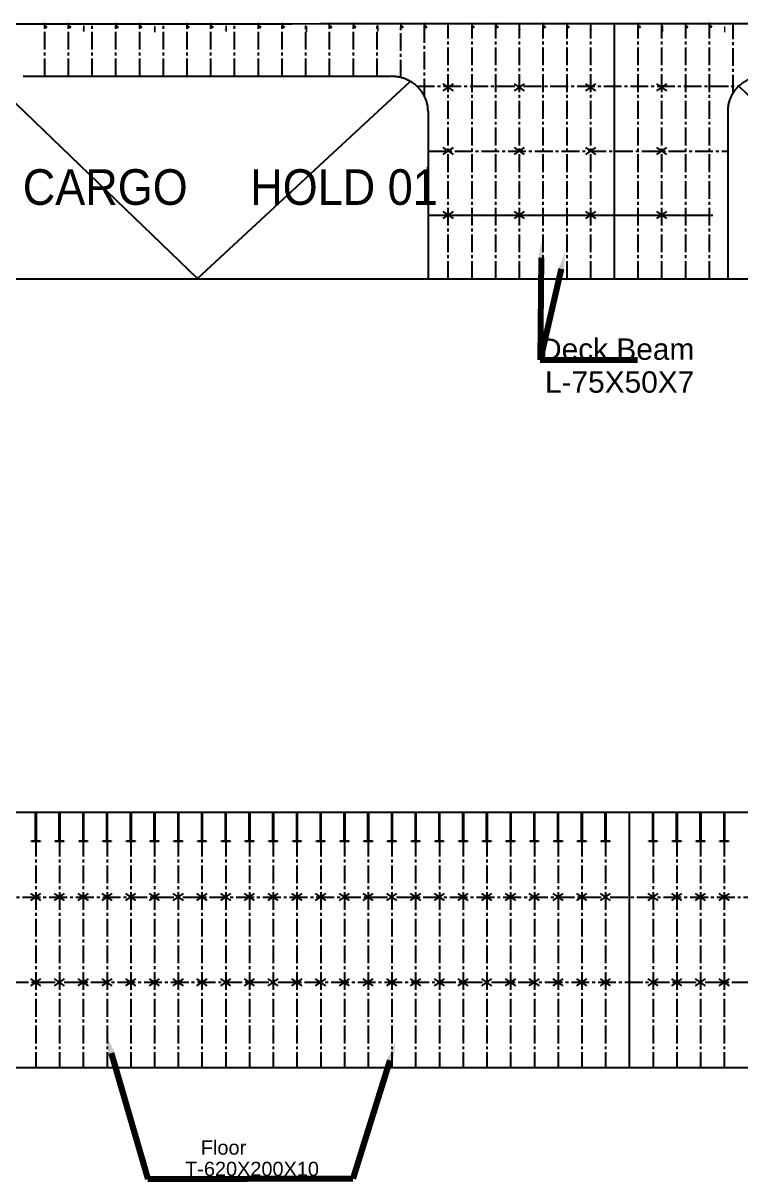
# Model space of a CAD drawing. Header units: inches. Extents: x 14911 to 113445, y 2644 to 74095.
# Drawn here: x 58413 to 73530, y 8667 to 33020 of the extents above; entities that cross this region are included whole.
import ezdxf
from ezdxf.enums import TextEntityAlignment as Align

# ---------------------------------------------------------------- set-up
doc = ezdxf.new("R2010")
doc.units = ezdxf.units.IN
doc.header["$LTSCALE"] = 500
doc.header["$MEASUREMENT"] = 0
doc.linetypes.add('ACAD_ISO03W100', pattern=[30, 12, -18])
doc.linetypes.add('CENTER2', pattern=[1.125, 0.75, -0.125, 0.125, -0.125])
for name, color, linetype in [('bulkhead', 1, 'Continuous'), ('deckgirders', 4, 'CENTER2'), ('hidden', 2, 'CENTER2'), ('Keelson', 4, 'CENTER2'), ('webframe', 5, 'CENTER2')]:
    doc.layers.add(name, color=color, linetype=linetype)
for name, color, linetype, lineweight in [('fixtures', 30, 'Continuous', 25), ('Hatch', 7, 'Continuous', 211), ('Text', 7, 'Continuous', 18)]:
    doc.layers.add(name, color=color, linetype=linetype, lineweight=lineweight)
doc.styles.add('MtXpl_Swis721_Lt_BT', font='swissl.ttf')
doc.styles.get("Standard").update_dxf_attribs({"font": 'arial.ttf'})

msp = doc.modelspace()

# ---------------------------------------------------------------- hatches: boundary and pattern name
h = msp.add_hatch(color=256)
h.dxf.hatch_style = 1
h.paths.add_polyline_path([(58871, 32941), (58871, 33009), (58864, 33009), (58864, 32934), (58914, 32934), (58914, 32941)])
h = msp.add_hatch(color=256)
h.dxf.hatch_style = 1
h.paths.add_polyline_path([(59377, 32941), (59377, 33009), (59370, 33009), (59370, 32934), (59420, 32934), (59420, 32941)])
h = msp.add_hatch(color=256)
h.dxf.hatch_style = 1
h.paths.add_polyline_path([(60372, 32941), (60372, 33009), (60365, 33009), (60365, 32934), (60415, 32934), (60415, 32941)])
h = msp.add_hatch(color=256)
h.dxf.hatch_style = 1
h.paths.add_polyline_path([(60872, 32941), (60872, 33009), (60865, 33009), (60865, 32934), (60915, 32934), (60915, 32941)])
h = msp.add_hatch(color=256)
h.dxf.hatch_style = 1
h.paths.add_polyline_path([(61869, 32941), (61869, 33009), (61862, 33009), (61862, 32934), (61912, 32934), (61912, 32941)])
h = msp.add_hatch(color=256)
h.dxf.hatch_style = 1
h.paths.add_polyline_path([(62372, 32941), (62372, 33009), (62365, 33009), (62365, 32934), (62415, 32934), (62415, 32941)])
h = msp.add_hatch(color=256)
h.dxf.hatch_style = 1
h.paths.add_polyline_path([(63373, 32941), (63373, 33009), (63366, 33009), (63366, 32934), (63416, 32934), (63416, 32941)])
h = msp.add_hatch(color=256)
h.dxf.hatch_style = 1
h.paths.add_polyline_path([(63874, 32944), (63874, 33012), (63867, 33012), (63867, 32937), (63917, 32937), (63917, 32944)])
h = msp.add_hatch(color=256)
h.dxf.hatch_style = 1
h.paths.add_polyline_path([(64869, 32941), (64869, 33009), (64862, 33009), (64862, 32934), (64912, 32934), (64912, 32941)])
h = msp.add_hatch(color=256)
h.dxf.hatch_style = 1
h.paths.add_polyline_path([(65375, 32941), (65375, 33009), (65368, 33009), (65368, 32934), (65418, 32934), (65418, 32941)])
h = msp.add_hatch(color=256)
h.dxf.hatch_style = 1
h.paths.add_polyline_path([(66373, 32941), (66373, 33009), (66366, 33009), (66366, 32934), (66416, 32934), (66416, 32941)])
h = msp.add_hatch(color=256)
h.dxf.hatch_style = 1
h.paths.add_polyline_path([(66873, 32941), (66873, 33009), (66866, 33009), (66866, 32934), (66916, 32934), (66916, 32941)])
h = msp.add_hatch(color=256)
h.dxf.hatch_style = 1
h.paths.add_polyline_path([(67872, 32941), (67872, 33009), (67865, 33009), (67865, 32934), (67915, 32934), (67915, 32941)])
h = msp.add_hatch(color=256)
h.dxf.hatch_style = 1
h.paths.add_polyline_path([(68374, 32941), (68374, 33009), (68367, 33009), (68367, 32934), (68417, 32934), (68417, 32941)])
h = msp.add_hatch(color=256)
h.dxf.hatch_style = 1
h.paths.add_polyline_path([(69373, 32941), (69373, 33009), (69366, 33009), (69366, 32934), (69416, 32934), (69416, 32941)])
h = msp.add_hatch(color=256)
h.dxf.hatch_style = 1
h.paths.add_polyline_path([(69872, 32942), (69872, 33010), (69865, 33010), (69865, 32935), (69915, 32935), (69915, 32942)])
h = msp.add_hatch(color=256)
h.dxf.hatch_style = 1
h.paths.add_polyline_path([(71371, 32943), (71371, 33011), (71364, 33011), (71364, 32936), (71414, 32936), (71414, 32943)])
h = msp.add_hatch(color=256)
h.dxf.hatch_style = 1
h.paths.add_polyline_path([(72370, 32941), (72370, 33009), (72363, 33009), (72363, 32934), (72413, 32934), (72413, 32941)])
h = msp.add_hatch(color=256)
h.dxf.hatch_style = 1
h.paths.add_polyline_path([(72873, 32950), (72873, 33018), (72866, 33018), (72866, 32943), (72916, 32943), (72916, 32950)])
h = msp.add_hatch(color=256)
h.dxf.hatch_style = 1
h.paths.add_polyline_path([(58675, 15787), (58590, 15787), (58590, 15777), (58770, 15777), (58770, 15787), (58685, 15787), (58685, 16397), (58675, 16397)])
h = msp.add_hatch(color=256)
h.dxf.hatch_style = 1
h.paths.add_polyline_path([(59175, 15787), (59090, 15787), (59090, 15777), (59270, 15777), (59270, 15787), (59185, 15787), (59185, 16397), (59175, 16397)])
h = msp.add_hatch(color=256)
h.dxf.hatch_style = 1
h.paths.add_polyline_path([(59675, 15787), (59590, 15787), (59590, 15777), (59770, 15777), (59770, 15787), (59685, 15787), (59685, 16397), (59675, 16397)])
h = msp.add_hatch(color=256)
h.dxf.hatch_style = 1
h.paths.add_polyline_path([(60175, 15787), (60090, 15787), (60090, 15777), (60270, 15777), (60270, 15787), (60185, 15787), (60185, 16397), (60175, 16397)])
h = msp.add_hatch(color=256)
h.dxf.hatch_style = 1
h.paths.add_polyline_path([(60675, 15787), (60590, 15787), (60590, 15777), (60770, 15777), (60770, 15787), (60685, 15787), (60685, 16397), (60675, 16397)])
h = msp.add_hatch(color=256)
h.dxf.hatch_style = 1
h.paths.add_polyline_path([(61175, 15787), (61090, 15787), (61090, 15777), (61270, 15777), (61270, 15787), (61185, 15787), (61185, 16397), (61175, 16397)])
h = msp.add_hatch(color=256)
h.dxf.hatch_style = 1
h.paths.add_polyline_path([(61675, 15787), (61590, 15787), (61590, 15777), (61770, 15777), (61770, 15787), (61685, 15787), (61685, 16397), (61675, 16397)])
h = msp.add_hatch(color=256)
h.dxf.hatch_style = 1
h.paths.add_polyline_path([(62175, 15787), (62090, 15787), (62090, 15777), (62270, 15777), (62270, 15787), (62185, 15787), (62185, 16397), (62175, 16397)])
h = msp.add_hatch(color=256)
h.dxf.hatch_style = 1
h.paths.add_polyline_path([(62675, 15787), (62590, 15787), (62590, 15777), (62770, 15777), (62770, 15787), (62685, 15787), (62685, 16397), (62675, 16397)])
h = msp.add_hatch(color=256)
h.dxf.hatch_style = 1
h.paths.add_polyline_path([(63175, 15787), (63090, 15787), (63090, 15777), (63270, 15777), (63270, 15787), (63185, 15787), (63185, 16397), (63175, 16397)])
h = msp.add_hatch(color=256)
h.dxf.hatch_style = 1
h.paths.add_polyline_path([(63675, 15787), (63590, 15787), (63590, 15777), (63770, 15777), (63770, 15787), (63685, 15787), (63685, 16397), (63675, 16397)])
h = msp.add_hatch(color=256)
h.dxf.hatch_style = 1
h.paths.add_polyline_path([(64175, 15787), (64090, 15787), (64090, 15777), (64270, 15777), (64270, 15787), (64185, 15787), (64185, 16397), (64175, 16397)])
h = msp.add_hatch(color=256)
h.dxf.hatch_style = 1
h.paths.add_polyline_path([(64675, 15787), (64590, 15787), (64590, 15777), (64770, 15777), (64770, 15787), (64685, 15787), (64685, 16397), (64675, 16397)])
h = msp.add_hatch(color=256)
h.dxf.hatch_style = 1
h.paths.add_polyline_path([(65175, 15787), (65090, 15787), (65090, 15777), (65270, 15777), (65270, 15787), (65185, 15787), (65185, 16397), (65175, 16397)])
h = msp.add_hatch(color=256)
h.dxf.hatch_style = 1
h.paths.add_polyline_path([(65675, 15787), (65590, 15787), (65590, 15777), (65770, 15777), (65770, 15787), (65685, 15787), (65685, 16397), (65675, 16397)])
h = msp.add_hatch(color=256)
h.dxf.hatch_style = 1
h.paths.add_polyline_path([(66175, 15787), (66090, 15787), (66090, 15777), (66270, 15777), (66270, 15787), (66185, 15787), (66185, 16397), (66175, 16397)])
h = msp.add_hatch(color=256)
h.dxf.hatch_style = 1
h.paths.add_polyline_path([(66675, 15787), (66590, 15787), (66590, 15777), (66770, 15777), (66770, 15787), (66685, 15787), (66685, 16397), (66675, 16397)])
h = msp.add_hatch(color=256)
h.dxf.hatch_style = 1
h.paths.add_polyline_path([(67175, 15787), (67090, 15787), (67090, 15777), (67270, 15777), (67270, 15787), (67185, 15787), (67185, 16397), (67175, 16397)])
h = msp.add_hatch(color=256)
h.dxf.hatch_style = 1
h.paths.add_polyline_path([(67675, 15787), (67590, 15787), (67590, 15777), (67770, 15777), (67770, 15787), (67685, 15787), (67685, 16397), (67675, 16397)])
h = msp.add_hatch(color=256)
h.dxf.hatch_style = 1
h.paths.add_polyline_path([(68175, 15787), (68090, 15787), (68090, 15777), (68270, 15777), (68270, 15787), (68185, 15787), (68185, 16397), (68175, 16397)])
h = msp.add_hatch(color=256)
h.dxf.hatch_style = 1
h.paths.add_polyline_path([(68675, 15787), (68590, 15787), (68590, 15777), (68770, 15777), (68770, 15787), (68685, 15787), (68685, 16397), (68675, 16397)])
h = msp.add_hatch(color=256)
h.dxf.hatch_style = 1
h.paths.add_polyline_path([(69175, 15787), (69090, 15787), (69090, 15777), (69270, 15777), (69270, 15787), (69185, 15787), (69185, 16397), (69175, 16397)])
h = msp.add_hatch(color=256)
h.dxf.hatch_style = 1
h.paths.add_polyline_path([(69675, 15787), (69590, 15787), (69590, 15777), (69770, 15777), (69770, 15787), (69685, 15787), (69685, 16397), (69675, 16397)])
h = msp.add_hatch(color=256)
h.dxf.hatch_style = 1
h.paths.add_polyline_path([(70175, 15787), (70090, 15787), (70090, 15777), (70270, 15777), (70270, 15787), (70185, 15787), (70185, 16397), (70175, 16397)])
h = msp.add_hatch(color=256)
h.dxf.hatch_style = 1
h.paths.add_polyline_path([(70675, 15787), (70590, 15787), (70590, 15777), (70770, 15777), (70770, 15787), (70685, 15787), (70685, 16397), (70675, 16397)])
h = msp.add_hatch(color=256)
h.dxf.hatch_style = 1
h.paths.add_polyline_path([(71675, 15787), (71590, 15787), (71590, 15777), (71770, 15777), (71770, 15787), (71685, 15787), (71685, 16397), (71675, 16397)])
h = msp.add_hatch(color=256)
h.dxf.hatch_style = 1
h.paths.add_polyline_path([(72175, 15787), (72090, 15787), (72090, 15777), (72270, 15777), (72270, 15787), (72185, 15787), (72185, 16397), (72175, 16397)])
h = msp.add_hatch(color=256)
h.dxf.hatch_style = 1
h.paths.add_polyline_path([(72675, 15787), (72590, 15787), (72590, 15777), (72770, 15777), (72770, 15787), (72685, 15787), (72685, 16397), (72675, 16397)])
h = msp.add_hatch(color=256)
h.dxf.hatch_style = 1
h.paths.add_polyline_path([(73175, 15787), (73090, 15787), (73090, 15777), (73270, 15777), (73270, 15787), (73185, 15787), (73185, 16397), (73175, 16397)])
at = {"layer": 'Hatch'}
h = msp.add_hatch(color=0, dxfattribs=at)
h.dxf.hatch_style = 1
h.paths.add_polyline_path([(59646, 32891), (59683, 32891), (59706, 32891), (59706, 32898), (59679, 32898), (59679, 33011), (59672, 33011), (59672, 32898), (59646, 32898)])
h = msp.add_hatch(color=0, dxfattribs=at)
h.dxf.hatch_style = 1
h.paths.add_polyline_path([(61146, 32891), (61183, 32891), (61206, 32891), (61206, 32898), (61179, 32898), (61179, 33011), (61172, 33011), (61172, 32898), (61146, 32898)])
h = msp.add_hatch(color=0, dxfattribs=at)
h.dxf.hatch_style = 1
h.paths.add_polyline_path([(62646, 32891), (62683, 32891), (62706, 32891), (62706, 32898), (62679, 32898), (62679, 33011), (62672, 33011), (62672, 32898), (62646, 32898)])
h = msp.add_hatch(color=0, dxfattribs=at)
h.dxf.hatch_style = 1
h.paths.add_polyline_path([(64337, 32889), (64374, 32889), (64397, 32889), (64397, 32896), (64371, 32896), (64371, 33009), (64364, 33009), (64364, 32896), (64337, 32896)])
h = msp.add_hatch(color=0, dxfattribs=at)
h.dxf.hatch_style = 1
h.paths.add_polyline_path([(65838, 32900), (65875, 32900), (65898, 32900), (65898, 32907), (65872, 32907), (65872, 33020), (65865, 33020), (65865, 32907), (65838, 32907)])
h = msp.add_hatch(color=0, dxfattribs=at)
h.dxf.hatch_style = 1
h.paths.add_polyline_path([(67338, 32900), (67375, 32900), (67398, 32900), (67398, 32907), (67372, 32907), (67372, 33020), (67365, 33020), (67365, 32907), (67338, 32907)])
h = msp.add_hatch(color=0, dxfattribs=at)
h.dxf.hatch_style = 1
h.paths.add_polyline_path([(68838, 32890), (68875, 32890), (68898, 32890), (68898, 32897), (68872, 32897), (68872, 33010), (68865, 33010), (68865, 32897), (68838, 32897)])
h = msp.add_hatch(color=0, dxfattribs=at)
h.dxf.hatch_style = 1
h.paths.add_polyline_path([(70338, 32890), (70375, 32890), (70398, 32890), (70398, 32897), (70372, 32897), (70372, 33010), (70365, 33010), (70365, 32897), (70338, 32897)])
h = msp.add_hatch(color=0, dxfattribs=at)
h.dxf.hatch_style = 1
h.paths.add_polyline_path([(71838, 32891), (71875, 32891), (71898, 32891), (71898, 32898), (71872, 32898), (71872, 33011), (71865, 33011), (71865, 32898), (71838, 32898)])
h = msp.add_hatch(color=0, dxfattribs=at)
h.dxf.hatch_style = 1
h.paths.add_polyline_path([(73338, 32891), (73375, 32891), (73398, 32891), (73398, 32898), (73372, 32898), (73372, 33011), (73365, 33011), (73365, 32898), (73338, 32898)])

# ---------------------------------------------------------------- linework, layer by layer
for p, q in [((58871, 33009), (58864, 33009)), ((58864, 33009), (58864, 32934)), ((58864, 32934), (58914, 32934)), ((58871, 32941), (58871, 33009)), ((58914, 32941), (58871, 32941)), ((58914, 32934), (58914, 32941)), ((59377, 33009), (59370, 33009)), ((59370, 33009), (59370, 32934)), ((59370, 32934), (59420, 32934)), ((59377, 32941), (59377, 33009)), ((59420, 32941), (59377, 32941)), ((59420, 32934), (59420, 32941)), ((60372, 33009), (60365, 33009)), ((60365, 33009), (60365, 32934)), ((60365, 32934), (60415, 32934)), ((60372, 32941), (60372, 33009)), ((60415, 32941), (60372, 32941)), ((60415, 32934), (60415, 32941)), ((60872, 33009), (60865, 33009)), ((60865, 33009), (60865, 32934)), ((60865, 32934), (60915, 32934)), ((60872, 32941), (60872, 33009)), ((60915, 32941), (60872, 32941)), ((60915, 32934), (60915, 32941)), ((61869, 33009), (61862, 33009)), ((61862, 33009), (61862, 32934)), ((61862, 32934), (61912, 32934)), ((61869, 32941), (61869, 33009)), ((61912, 32941), (61869, 32941)), ((61912, 32934), (61912, 32941)), ((62372, 33009), (62365, 33009)), ((62365, 33009), (62365, 32934)), ((62365, 32934), (62415, 32934)), ((62372, 32941), (62372, 33009)), ((62415, 32941), (62372, 32941)), ((62415, 32934), (62415, 32941)), ((63373, 33009), (63366, 33009)), ((63366, 33009), (63366, 32934)), ((63366, 32934), (63416, 32934)), ((63373, 32941), (63373, 33009)), ((63416, 32941), (63373, 32941)), ((63416, 32934), (63416, 32941)), ((63874, 33012), (63867, 33012)), ((63867, 33012), (63867, 32937)), ((63867, 32937), (63917, 32937)), ((63874, 32944), (63874, 33012)), ((63917, 32944), (63874, 32944)), ((63917, 32937), (63917, 32944)), ((64869, 33009), (64862, 33009)), ((64862, 33009), (64862, 32934)), ((64862, 32934), (64912, 32934)), ((64869, 32941), (64869, 33009)), ((64912, 32941), (64869, 32941)), ((64912, 32934), (64912, 32941)), ((65375, 33009), (65368, 33009)), ((65368, 33009), (65368, 32934)), ((65368, 32934), (65418, 32934)), ((65375, 32941), (65375, 33009)), ((65418, 32941), (65375, 32941)), ((65418, 32934), (65418, 32941)), ((66373, 33009), (66366, 33009)), ((66366, 33009), (66366, 32934)), ((66366, 32934), (66416, 32934)), ((66373, 32941), (66373, 33009)), ((66416, 32941), (66373, 32941)), ((66416, 32934), (66416, 32941)), ((66873, 33009), (66866, 33009)), ((66866, 33009), (66866, 32934)), ((66866, 32934), (66916, 32934)), ((66873, 32941), (66873, 33009)), ((66916, 32941), (66873, 32941)), ((66916, 32934), (66916, 32941)), ((67872, 33009), (67865, 33009)), ((67865, 33009), (67865, 32934)), ((67865, 32934), (67915, 32934)), ((67872, 32941), (67872, 33009)), ((67915, 32941), (67872, 32941)), ((67915, 32934), (67915, 32941)), ((68374, 33009), (68367, 33009)), ((68367, 33009), (68367, 32934)), ((68367, 32934), (68417, 32934)), ((68374, 32941), (68374, 33009)), ((68417, 32941), (68374, 32941)), ((68417, 32934), (68417, 32941)), ((69373, 33009), (69366, 33009)), ((69366, 33009), (69366, 32934)), ((69366, 32934), (69416, 32934)), ((69373, 32941), (69373, 33009)), ((69416, 32941), (69373, 32941)), ((69416, 32934), (69416, 32941)), ((69872, 33010), (69865, 33010)), ((69865, 33010), (69865, 32935)), ((69865, 32935), (69915, 32935)), ((69872, 32942), (69872, 33010)), ((69915, 32942), (69872, 32942)), ((69915, 32935), (69915, 32942)), ((71371, 33011), (71364, 33011)), ((71364, 33011), (71364, 32936)), ((71364, 32936), (71414, 32936)), ((71371, 32943), (71371, 33011)), ((71414, 32943), (71371, 32943)), ((71414, 32936), (71414, 32943)), ((72370, 33009), (72363, 33009)), ((72363, 33009), (72363, 32934)), ((72363, 32934), (72413, 32934)), ((72370, 32941), (72370, 33009)), ((72413, 32941), (72370, 32941)), ((72413, 32934), (72413, 32941)), ((72873, 33018), (72866, 33018)), ((72866, 33018), (72866, 32943)), ((72866, 32943), (72916, 32943)), ((72873, 32950), (72873, 33018)), ((72916, 32950), (72873, 32950)), ((72916, 32943), (72916, 32950)), ((57871, 31693), (62088, 27639)), ((62088, 27639), (66557, 31786)), ((73486, 31693), (77703, 27639)), ((58675, 15787), (58675, 16397)), ((58675, 16397), (58685, 16397)), ((58685, 16397), (58685, 15787)), ((59175, 15787), (59175, 16397)), ((59175, 16397), (59185, 16397)), ((59185, 16397), (59185, 15787)), ((59675, 15787), (59675, 16397)), ((59675, 16397), (59685, 16397)), ((59685, 16397), (59685, 15787)), ((60175, 15787), (60175, 16397)), ((60175, 16397), (60185, 16397)), ((60185, 16397), (60185, 15787)), ((60675, 15787), (60675, 16397)), ((60675, 16397), (60685, 16397)), ((60685, 16397), (60685, 15787)), ((61175, 15787), (61175, 16397)), ((61175, 16397), (61185, 16397)), ((61185, 16397), (61185, 15787)), ((61675, 15787), (61675, 16397)), ((61675, 16397), (61685, 16397)), ((61685, 16397), (61685, 15787)), ((62175, 15787), (62175, 16397)), ((62175, 16397), (62185, 16397)), ((62185, 16397), (62185, 15787)), ((62675, 15787), (62675, 16397)), ((62675, 16397), (62685, 16397)), ((62685, 16397), (62685, 15787)), ((63175, 15787), (63175, 16397)), ((63175, 16397), (63185, 16397)), ((63185, 16397), (63185, 15787)), ((63675, 15787), (63675, 16397)), ((63675, 16397), (63685, 16397)), ((63685, 16397), (63685, 15787)), ((64175, 15787), (64175, 16397)), ((64175, 16397), (64185, 16397)), ((64185, 16397), (64185, 15787)), ((64675, 15787), (64675, 16397)), ((64675, 16397), (64685, 16397)), ((64685, 16397), (64685, 15787)), ((65175, 15787), (65175, 16397)), ((65175, 16397), (65185, 16397)), ((65185, 16397), (65185, 15787)), ((65675, 15787), (65675, 16397)), ((65675, 16397), (65685, 16397)), ((65685, 16397), (65685, 15787)), ((66175, 15787), (66175, 16397)), ((66175, 16397), (66185, 16397)), ((66185, 16397), (66185, 15787)), ((66675, 15787), (66675, 16397)), ((66675, 16397), (66685, 16397)), ((66685, 16397), (66685, 15787)), ((67175, 15787), (67175, 16397)), ((67175, 16397), (67185, 16397)), ((67185, 16397), (67185, 15787)), ((67675, 15787), (67675, 16397)), ((67675, 16397), (67685, 16397)), ((67685, 16397), (67685, 15787)), ((68175, 15787), (68175, 16397)), ((68175, 16397), (68185, 16397)), ((68185, 16397), (68185, 15787)), ((68675, 15787), (68675, 16397)), ((68675, 16397), (68685, 16397)), ((68685, 16397), (68685, 15787)), ((69175, 15787), (69175, 16397)), ((69175, 16397), (69185, 16397)), ((69185, 16397), (69185, 15787)), ((69675, 15787), (69675, 16397)), ((69675, 16397), (69685, 16397)), ((69685, 16397), (69685, 15787)), ((70175, 15787), (70175, 16397)), ((70175, 16397), (70185, 16397)), ((70185, 16397), (70185, 15787)), ((70675, 15787), (70675, 16397)), ((70675, 16397), (70685, 16397)), ((70685, 16397), (70685, 15787)), ((71675, 15787), (71675, 16397)), ((71675, 16397), (71685, 16397)), ((71685, 16397), (71685, 15787)), ((72175, 15787), (72175, 16397)), ((72175, 16397), (72185, 16397)), ((72185, 16397), (72185, 15787)), ((72675, 15787), (72675, 16397)), ((72675, 16397), (72685, 16397)), ((72685, 16397), (72685, 15787)), ((73175, 15787), (73175, 16397)), ((73175, 16397), (73185, 16397)), ((73185, 16397), (73185, 15787)), ((58590, 15777), (58590, 15787)), ((58590, 15787), (58675, 15787)), ((58770, 15777), (58590, 15777)), ((58685, 15787), (58770, 15787)), ((58770, 15787), (58770, 15777)), ((59090, 15777), (59090, 15787)), ((59090, 15787), (59175, 15787)), ((59270, 15777), (59090, 15777)), ((59185, 15787), (59270, 15787)), ((59270, 15787), (59270, 15777)), ((59590, 15777), (59590, 15787)), ((59590, 15787), (59675, 15787)), ((59770, 15777), (59590, 15777)), ((59685, 15787), (59770, 15787)), ((59770, 15787), (59770, 15777)), ((60090, 15777), (60090, 15787)), ((60090, 15787), (60175, 15787)), ((60270, 15777), (60090, 15777)), ((60185, 15787), (60270, 15787)), ((60270, 15787), (60270, 15777)), ((60590, 15777), (60590, 15787)), ((60590, 15787), (60675, 15787)), ((60770, 15777), (60590, 15777)), ((60685, 15787), (60770, 15787)), ((60770, 15787), (60770, 15777)), ((61090, 15777), (61090, 15787)), ((61090, 15787), (61175, 15787)), ((61270, 15777), (61090, 15777)), ((61185, 15787), (61270, 15787)), ((61270, 15787), (61270, 15777)), ((61590, 15777), (61590, 15787)), ((61590, 15787), (61675, 15787)), ((61770, 15777), (61590, 15777)), ((61685, 15787), (61770, 15787)), ((61770, 15787), (61770, 15777)), ((62090, 15777), (62090, 15787)), ((62090, 15787), (62175, 15787)), ((62270, 15777), (62090, 15777)), ((62185, 15787), (62270, 15787)), ((62270, 15787), (62270, 15777)), ((62590, 15777), (62590, 15787)), ((62590, 15787), (62675, 15787)), ((62770, 15777), (62590, 15777)), ((62685, 15787), (62770, 15787)), ((62770, 15787), (62770, 15777)), ((63090, 15777), (63090, 15787)), ((63090, 15787), (63175, 15787)), ((63270, 15777), (63090, 15777)), ((63185, 15787), (63270, 15787)), ((63270, 15787), (63270, 15777)), ((63590, 15777), (63590, 15787)), ((63590, 15787), (63675, 15787)), ((63770, 15777), (63590, 15777)), ((63685, 15787), (63770, 15787)), ((63770, 15787), (63770, 15777)), ((64090, 15777), (64090, 15787)), ((64090, 15787), (64175, 15787)), ((64270, 15777), (64090, 15777)), ((64185, 15787), (64270, 15787)), ((64270, 15787), (64270, 15777)), ((64590, 15777), (64590, 15787)), ((64590, 15787), (64675, 15787)), ((64770, 15777), (64590, 15777)), ((64685, 15787), (64770, 15787)), ((64770, 15787), (64770, 15777)), ((65090, 15777), (65090, 15787)), ((65090, 15787), (65175, 15787)), ((65270, 15777), (65090, 15777)), ((65185, 15787), (65270, 15787)), ((65270, 15787), (65270, 15777)), ((65590, 15777), (65590, 15787)), ((65590, 15787), (65675, 15787)), ((65770, 15777), (65590, 15777)), ((65685, 15787), (65770, 15787)), ((65770, 15787), (65770, 15777)), ((66090, 15777), (66090, 15787)), ((66090, 15787), (66175, 15787)), ((66270, 15777), (66090, 15777)), ((66185, 15787), (66270, 15787)), ((66270, 15787), (66270, 15777)), ((66590, 15777), (66590, 15787)), ((66590, 15787), (66675, 15787)), ((66770, 15777), (66590, 15777)), ((66685, 15787), (66770, 15787)), ((66770, 15787), (66770, 15777)), ((67090, 15777), (67090, 15787)), ((67090, 15787), (67175, 15787)), ((67270, 15777), (67090, 15777)), ((67185, 15787), (67270, 15787)), ((67270, 15787), (67270, 15777)), ((67590, 15777), (67590, 15787)), ((67590, 15787), (67675, 15787)), ((67770, 15777), (67590, 15777)), ((67685, 15787), (67770, 15787)), ((67770, 15787), (67770, 15777)), ((68090, 15777), (68090, 15787)), ((68090, 15787), (68175, 15787)), ((68270, 15777), (68090, 15777)), ((68185, 15787), (68270, 15787)), ((68270, 15787), (68270, 15777)), ((68590, 15777), (68590, 15787)), ((68590, 15787), (68675, 15787)), ((68770, 15777), (68590, 15777)), ((68685, 15787), (68770, 15787)), ((68770, 15787), (68770, 15777)), ((69090, 15777), (69090, 15787)), ((69090, 15787), (69175, 15787)), ((69270, 15777), (69090, 15777)), ((69185, 15787), (69270, 15787)), ((69270, 15787), (69270, 15777)), ((69590, 15777), (69590, 15787)), ((69590, 15787), (69675, 15787)), ((69770, 15777), (69590, 15777)), ((69685, 15787), (69770, 15787)), ((69770, 15787), (69770, 15777)), ((70090, 15777), (70090, 15787)), ((70090, 15787), (70175, 15787)), ((70270, 15777), (70090, 15777)), ((70185, 15787), (70270, 15787)), ((70270, 15787), (70270, 15777)), ((70590, 15777), (70590, 15787)), ((70590, 15787), (70675, 15787)), ((70770, 15777), (70590, 15777)), ((70685, 15787), (70770, 15787)), ((70770, 15787), (70770, 15777)), ((71590, 15777), (71590, 15787)), ((71590, 15787), (71675, 15787)), ((71770, 15777), (71590, 15777)), ((71685, 15787), (71770, 15787)), ((71770, 15787), (71770, 15777)), ((72090, 15777), (72090, 15787)), ((72090, 15787), (72175, 15787)), ((72270, 15777), (72090, 15777)), ((72185, 15787), (72270, 15787)), ((72270, 15787), (72270, 15777)), ((72590, 15777), (72590, 15787)), ((72590, 15787), (72675, 15787)), ((72770, 15777), (72590, 15777)), ((72685, 15787), (72770, 15787)), ((72770, 15787), (72770, 15777)), ((73090, 15777), (73090, 15787)), ((73090, 15787), (73175, 15787)), ((73270, 15777), (73090, 15777)), ((73185, 15787), (73270, 15787)), ((73270, 15787), (73270, 15777))]:
    msp.add_line(p, q)
at = {"linetype": 'Continuous', "lineweight": -3}
for p, q in [((58413, 31899), (60516, 31899)), ((60004, 31899), (66162, 31899)), ((66941, 31168), (66941, 27631)), ((73253, 31171), (73253, 27631)), ((66913, 29969), (66941, 29969))]:
    msp.add_line(p, q, dxfattribs=at)
at = {"linetype": 'Continuous'}
for p, q in [((40198, 27631), (109795, 27631)), ((40200, 11012), (109797, 11012))]:
    msp.add_line(p, q, dxfattribs=at)
at = {"linetype": 'Continuous', "lineweight": -3}
for points in [[(66941, 31168), (66941, 31899), (66162, 31899)], [(74032, 31903), (73253, 31903), (73253, 31171)]]:
    msp.add_rational_spline(points, [1, 0.707106781187, 1], degree=2, dxfattribs=at)
msp.add_open_spline([(48974, 16397), (60816, 16397), (73699, 16397), (86581, 16397)], degree=3, dxfattribs=at)
at = {"layer": 'bulkhead'}
for p, q in [((70868, 27631), (70868, 33016)), ((71180, 16397), (71180, 11014))]:
    msp.add_line(p, q, dxfattribs=at)
at = {"layer": 'deckgirders'}
for p, q in [((66704, 31693), (73486, 31693)), ((66941, 30323), (73253, 30323))]:
    msp.add_line(p, q, dxfattribs=at)
at = {"layer": 'deckgirders', "linetype": 'ACAD_ISO03W100'}
msp.add_line((66941, 28977), (73253, 28977), dxfattribs=at)
at = {"layer": 'fixtures'}
for p, q in [((67474, 31595), (67262, 31742)), ((67262, 31595), (67474, 31742)), ((68974, 31595), (68762, 31742)), ((68762, 31595), (68974, 31742)), ((70474, 31595), (70262, 31742)), ((70262, 31595), (70474, 31742)), ((71974, 31595), (71762, 31742)), ((71762, 31595), (71974, 31742)), ((67474, 30249), (67262, 30396)), ((67262, 30249), (67474, 30396)), ((68974, 30249), (68762, 30396)), ((68762, 30249), (68974, 30396)), ((70474, 30249), (70262, 30396)), ((70262, 30249), (70474, 30396)), ((71974, 30249), (71762, 30396)), ((71762, 30249), (71974, 30396)), ((67474, 28903), (67262, 29050)), ((67262, 28903), (67474, 29050)), ((68974, 28903), (68762, 29050)), ((68762, 28903), (68974, 29050)), ((70474, 28903), (70262, 29050)), ((70262, 28903), (70474, 29050)), ((71974, 28903), (71762, 29050)), ((71762, 28903), (71974, 29050)), ((58787, 14531), (58574, 14678)), ((58574, 14531), (58787, 14678)), ((59287, 14531), (59074, 14678)), ((59074, 14531), (59287, 14678)), ((59787, 14531), (59574, 14678)), ((59574, 14531), (59787, 14678)), ((60287, 14531), (60074, 14678)), ((60074, 14531), (60287, 14678)), ((60787, 14531), (60574, 14678)), ((60574, 14531), (60787, 14678)), ((61287, 14531), (61074, 14678)), ((61074, 14531), (61287, 14678)), ((61787, 14531), (61574, 14678)), ((61574, 14531), (61787, 14678)), ((62287, 14531), (62074, 14678)), ((62074, 14531), (62287, 14678)), ((62787, 14531), (62574, 14678)), ((62574, 14531), (62787, 14678)), ((63287, 14531), (63074, 14678)), ((63074, 14531), (63287, 14678)), ((63787, 14531), (63574, 14678)), ((63574, 14531), (63787, 14678)), ((64287, 14531), (64074, 14678)), ((64074, 14531), (64287, 14678)), ((64787, 14531), (64574, 14678)), ((64574, 14531), (64787, 14678)), ((65287, 14531), (65074, 14678)), ((65074, 14531), (65287, 14678)), ((65787, 14531), (65574, 14678)), ((65574, 14531), (65787, 14678)), ((66287, 14531), (66074, 14678)), ((66074, 14531), (66287, 14678)), ((66787, 14531), (66574, 14678)), ((66574, 14531), (66787, 14678)), ((67287, 14531), (67074, 14678)), ((67074, 14531), (67287, 14678)), ((67787, 14531), (67574, 14678)), ((67574, 14531), (67787, 14678)), ((68287, 14531), (68074, 14678)), ((68074, 14531), (68287, 14678)), ((68787, 14531), (68574, 14678)), ((68574, 14531), (68787, 14678)), ((69287, 14531), (69074, 14678)), ((69074, 14531), (69287, 14678)), ((69787, 14531), (69574, 14678)), ((69574, 14531), (69787, 14678)), ((70287, 14531), (70074, 14678)), ((70074, 14531), (70287, 14678)), ((70787, 14531), (70574, 14678)), ((70574, 14531), (70787, 14678)), ((71787, 14531), (71574, 14678)), ((71574, 14531), (71787, 14678)), ((72287, 14531), (72074, 14678)), ((72074, 14531), (72287, 14678)), ((72787, 14531), (72574, 14678)), ((72574, 14531), (72787, 14678)), ((73287, 14531), (73074, 14678)), ((73074, 14531), (73287, 14678)), ((58787, 12736), (58574, 12883)), ((58574, 12736), (58787, 12883)), ((59287, 12736), (59074, 12883)), ((59074, 12736), (59287, 12883)), ((59787, 12736), (59574, 12883)), ((59574, 12736), (59787, 12883)), ((60287, 12736), (60074, 12883)), ((60074, 12736), (60287, 12883)), ((60787, 12736), (60574, 12883)), ((60574, 12736), (60787, 12883)), ((61287, 12736), (61074, 12883)), ((61074, 12736), (61287, 12883)), ((61787, 12736), (61574, 12883)), ((61574, 12736), (61787, 12883)), ((62287, 12736), (62074, 12883)), ((62074, 12736), (62287, 12883)), ((62787, 12736), (62574, 12883)), ((62574, 12736), (62787, 12883)), ((63287, 12736), (63074, 12883)), ((63074, 12736), (63287, 12883)), ((63787, 12736), (63574, 12883)), ((63574, 12736), (63787, 12883)), ((64287, 12736), (64074, 12883)), ((64074, 12736), (64287, 12883)), ((64787, 12736), (64574, 12883)), ((64574, 12736), (64787, 12883)), ((65287, 12736), (65074, 12883)), ((65074, 12736), (65287, 12883)), ((65787, 12736), (65574, 12883)), ((65574, 12736), (65787, 12883)), ((66287, 12736), (66074, 12883)), ((66074, 12736), (66287, 12883)), ((66787, 12736), (66574, 12883)), ((66574, 12736), (66787, 12883)), ((67287, 12736), (67074, 12883)), ((67074, 12736), (67287, 12883)), ((67787, 12736), (67574, 12883)), ((67574, 12736), (67787, 12883)), ((68287, 12736), (68074, 12883)), ((68074, 12736), (68287, 12883)), ((68787, 12736), (68574, 12883)), ((68574, 12736), (68787, 12883)), ((69287, 12736), (69074, 12883)), ((69074, 12736), (69287, 12883)), ((69787, 12736), (69574, 12883)), ((69574, 12736), (69787, 12883)), ((70287, 12736), (70074, 12883)), ((70074, 12736), (70287, 12883)), ((70787, 12736), (70574, 12883)), ((70574, 12736), (70787, 12883)), ((71787, 12736), (71574, 12883)), ((71574, 12736), (71787, 12883)), ((72287, 12736), (72074, 12883)), ((72074, 12736), (72287, 12883)), ((72787, 12736), (72574, 12883)), ((72574, 12736), (72787, 12883)), ((73287, 12736), (73074, 12883)), ((73074, 12736), (73287, 12883))]:
    msp.add_line(p, q, dxfattribs=at)
at = {"layer": 'Hatch', "color": 0}
for p, q in [((59702, 32898), (59676, 32898)), ((61202, 32889), (61176, 32889)), ((62702, 32898), (62676, 32898)), ((64394, 32896), (64367, 32896)), ((65895, 32907), (65868, 32907)), ((71895, 32898), (71868, 32898)), ((73202, 32889), (73176, 32889))]:
    msp.add_line(p, q, dxfattribs=at)
at = {"layer": 'Hatch'}
for p, q in [((69324, 28072), (69300, 25926)), ((69748, 27844), (69300, 25926)), ((69300, 25926), (71355, 25926))]:
    msp.add_line(p, q, dxfattribs=at)
at = {"layer": 'Hatch', "ltscale": 0.005}
for p, q in [((60270, 11326), (61039, 8668)), ((66139, 11164), (65354, 8667)), ((61039, 8668), (63128, 8667)), ((65354, 8667), (63128, 8667))]:
    msp.add_line(p, q, dxfattribs=at)
at = {"layer": 'Hatch'}
for points in [[(69265, 28072), (69327, 28422), (69382, 28071)], [(69691, 27857), (69827, 28185), (69805, 27830)]]:
    msp.add_solid(points, dxfattribs=at)
at = {"layer": 'Hatch', "ltscale": 0.005}
for points in [[(60206, 11308), (60159, 11711), (60334, 11345)], [(66076, 11184), (66259, 11546), (66203, 11144)]]:
    msp.add_solid(points, dxfattribs=at)
at = {"layer": 'hidden'}
for p, q in [((58868, 31899), (58868, 33016)), ((59368, 31899), (59368, 33016)), ((60368, 31899), (60368, 33016)), ((60868, 31899), (60868, 33016)), ((61868, 31899), (61868, 33016)), ((62368, 31899), (62368, 33016)), ((63368, 31899), (63368, 33016)), ((63868, 31899), (63868, 33016)), ((64868, 31899), (64868, 33016)), ((65368, 31899), (65368, 33016)), ((66368, 31873), (66368, 33016)), ((66868, 31477), (66868, 33016)), ((67868, 27631), (67868, 33016)), ((68368, 27631), (68368, 33016)), ((69368, 27631), (69368, 33016)), ((69868, 27631), (69868, 33016)), ((71368, 27631), (71368, 33016)), ((72368, 27631), (72368, 33016)), ((72868, 27631), (72868, 33016)), ((58680, 16397), (58680, 11014)), ((59180, 16397), (59180, 11014)), ((59680, 16397), (59680, 11014)), ((60180, 16397), (60180, 11014)), ((60680, 16397), (60680, 11015)), ((61180, 16397), (61180, 11015)), ((61680, 16397), (61680, 11015)), ((62180, 16397), (62180, 11015)), ((62680, 16397), (62680, 11015)), ((63180, 16397), (63180, 11014)), ((63680, 16397), (63680, 11014)), ((64180, 16397), (64180, 11015)), ((64680, 16397), (64680, 11015)), ((65180, 16397), (65180, 11014)), ((65680, 16397), (65680, 11014)), ((66180, 16397), (66180, 11014)), ((66680, 16397), (66680, 11014)), ((67180, 16397), (67180, 11014)), ((67680, 16397), (67680, 11014)), ((68180, 16397), (68180, 11014)), ((68680, 16397), (68680, 11014)), ((69180, 16397), (69180, 11014)), ((69680, 16397), (69680, 11014)), ((70180, 16397), (70180, 11014)), ((70680, 16397), (70680, 11014)), ((71680, 16397), (71680, 11014)), ((72180, 16397), (72180, 11014)), ((72680, 16397), (72680, 11015)), ((73180, 16397), (73180, 11015))]:
    msp.add_line(p, q, dxfattribs=at)
at = {"layer": 'Keelson'}
for p, q in [((43213, 14605), (101602, 14602)), ((41837, 12810), (104497, 12807))]:
    msp.add_line(p, q, dxfattribs=at)
at = {"layer": 'Text', "linetype": 'Continuous', "lineweight": -3}
msp.add_open_spline([(48970, 33001), (61853, 33011), (74736, 33011), (87702, 33011)], degree=3, dxfattribs=at)
at = {"layer": 'webframe'}
for p, q in [((59868, 31899), (59868, 33016)), ((61368, 31899), (61368, 33016)), ((62868, 31899), (62868, 33016)), ((64368, 31899), (64368, 33016)), ((65868, 31899), (65868, 33016)), ((67368, 27631), (67368, 33016)), ((68868, 27631), (68868, 33016)), ((70368, 27631), (70368, 33016)), ((71868, 27631), (71868, 33016)), ((73368, 31555), (73368, 33016))]:
    msp.add_line(p, q, dxfattribs=at)

# ---------------------------------------------------------------- texts
at = {"linetype": 'Continuous', "lineweight": -3, "style": 'MtXpl_Swis721_Lt_BT', "width": 0.904428}
msp.add_text('CARGO     HOLD 01', height=750, dxfattribs=at).set_placement((58405, 29191))
at = {"ltscale": 0.5}
for s, p in [('Deck Beam', (70925, 26151)), ('L-75X50X7', (70976, 25458))]:
    msp.add_text(s, height=450, dxfattribs=at).set_placement(p, align=Align.MIDDLE_CENTER)
at = {"layer": 'Text'}
for s, p in [('Floor', (62633, 9327)), ('T-620X200X10', (63234, 8877))]:
    msp.add_text(s, height=300, dxfattribs=at).set_placement(p, align=Align.MIDDLE_CENTER)

doc.saveas('drawing.dxf')
